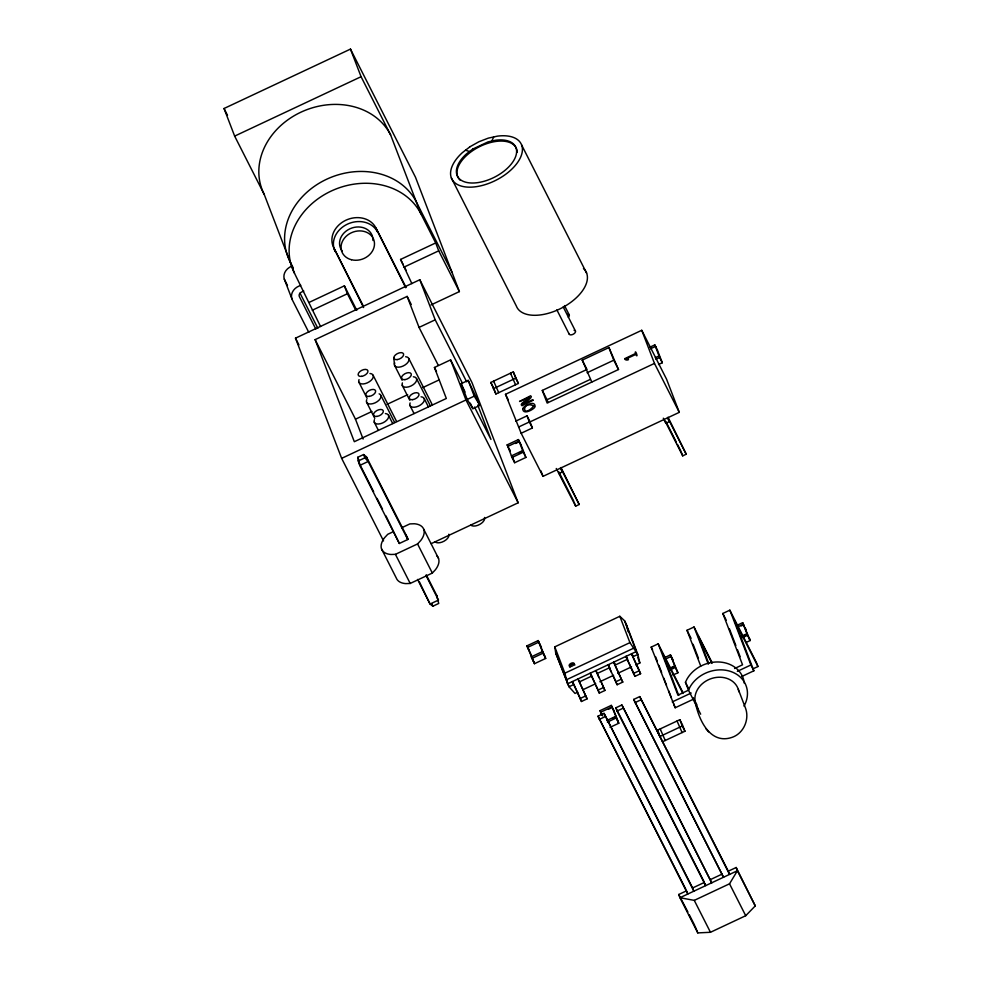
<?xml version="1.0" encoding="UTF-8"?>
<svg xmlns="http://www.w3.org/2000/svg" width="982" height="982" viewBox="0 0 982 982"><rect width="100%" height="100%" fill="white"/><g stroke="black" fill="none" stroke-linecap="round" stroke-linejoin="round"><path stroke-width="1.47" d="M491.847 141.064L493.664 136.964M700.657 714.184L688.48 690.174L685.448 682.281L686.921 679.225A31.08 26.084 -21 0 1 717.94 661.966A31.08 26.084 -21 0 1 743.705 679.937M604.04 713.362L693.857 891.19L692.617 887.961L604.04 713.362L598.001 716.197L687.817 894.025L686.578 890.797L678.709 894.492L679.949 897.72L694.274 900.371L729.528 883.8L737.408 870.727L736.169 867.499L728.3 871.194L729.54 874.422L639.724 696.594L633.685 699.429L723.501 877.257L633.685 699.429M392.248 532.195L387.73 534.306L384.539 537.755A23.31 12.631 -26.9 0 0 390.959 554.486L395.427 554.339L417.559 543.942L420.762 540.493A23.31 12.631 -26.9 0 0 414.343 523.762L409.875 523.909L401.736 527.727M381.581 549.024L396.347 578.14A23.31 12.631 -26.9 0 0 405.738 583.615L410.206 583.455L432.338 573.058L435.529 569.609A23.31 12.631 -26.9 0 0 436.597 555.616M755.256 905.907L737.408 870.727L679.949 897.72L697.797 932.9L710.465 932.286L745.719 915.715L755.256 905.907L736.169 867.499M290.672 266.699L289.555 267.3A11.674 9.795 -21 0 0 284.289 279.097L292.268 299.805L308.765 332.309M320.562 326.527L294.477 273.217L264.195 194.35L234.649 136.105L224.043 108.499L350.476 49.1L415.484 177.226L459.392 291.593L431.037 304.911M234.649 136.105L361.081 76.706L350.476 49.1M300.738 285.246L297.129 287.014A11.674 9.795 -21 0 0 291.863 298.81M303.769 291.028L301.425 292.133A3.879 3.265 -21 0 0 299.4 296.687L315.836 329.105M309.256 302.333L344.375 285.836L356.785 310.3M411.863 283.626L400.57 259.432L435.689 242.935L420.91 213.818L390.627 134.939L361.081 76.706M312.288 310.226L347.407 293.728L344.375 285.836M403.59 267.325L438.721 250.827L435.689 242.935M383.532 540.91L341.65 458.361L295.496 338.164L419.817 279.747L471.998 382.599L518.152 502.796L431.123 543.684M462.215 382.808L450.591 359.878L434.437 367.477L446.331 398.471L354.318 441.704L315.124 339.637L407.137 296.404L411.249 304.506M438.205 365.157L419.044 327.411L435.198 319.813L419.817 279.747M363.107 439.04L355.484 419.191L371.969 411.458M387.08 404.351L407.677 394.678M422.788 387.583L439.261 379.838M461.159 383.68L468.181 380.378L479.903 405.382L472.882 408.684L467.223 399.453L461.159 383.68L465.063 392.014M490.828 382.44L513.304 371.883L518.386 383.434L495.91 393.991L490.828 382.44L493.492 387.681M341.65 458.361L465.971 399.956L450.591 359.878M467.223 399.453L474.245 396.151L479.903 405.382M493.259 388.749L515.734 378.193L513.304 371.883M405.959 534.773L407.776 539.511L399.343 543.476L359.756 465.431L357.693 457.317L363.598 454.543L366.36 456.74L407.972 538.75M366.36 456.74L368.176 461.466L359.756 465.431L358.97 460.632L364.874 457.858L368.176 461.466L407.776 539.511M505.485 394.31L641.749 330.296L666.569 379.212L679.286 412.342L543.021 476.356L521.16 433.258L505.485 394.31L508.234 399.748M582.24 360.112L608.926 347.579L618.5 369.514L547.146 403.037L542.297 390.419L586.966 369.441L582.24 360.112L591.815 382.059M587.089 372.73L613.775 360.198L608.926 347.579M649.814 347.235L654.81 344.891L657.461 350.132M650.415 348.819L655.411 346.462L655.706 347.051L655.252 345.86M548.103 402.546L547.023 399.735L590.342 379.383M515.783 421.131L527.015 415.852L529.973 421.671L518.729 426.949M655.301 357.693L659.045 355.926L659.794 357.693M655.902 359.265L659.646 357.509L654.81 344.891M521.16 433.258L532.391 427.98L529.445 422.162L654.466 363.414L641.749 330.296M658.566 364.506L662.31 362.751L657.314 349.948M512.162 457.661L507.166 444.858L518.41 439.58L521.061 444.821M507.78 446.429L519.012 441.151L519.306 441.74L515.562 443.496M519.196 452.96L522.94 451.204L522.645 450.615L511.413 455.893L511.708 456.483M525.91 457.44L523.259 452.199L512.015 457.477L514.678 462.718L525.91 457.44L520.926 444.625M558.844 473.57L562.355 471.925L561.446 469.556L579.184 504.502L575.661 506.147L556.266 468.488M663.316 418.197L665.894 423.279L669.405 421.622L668.497 419.265L686.222 454.2L682.711 455.857L665.661 422.26M417.583 579.429L430.067 604.04L432.841 606.225L438.733 603.451L436.683 595.35L426.274 574.838M526.953 645.849L538.185 640.571L545.697 658.431L534.453 663.709L526.953 645.849L528.942 649.777M577.772 692.126L575.01 693.427L569.008 686.762L555.726 653.079L554.781 646.856L619.826 616.291L624.552 620.747L626.037 623.656L637.846 654.417L639.847 662.973L635.71 664.912M531.802 658.468L543.034 653.19L538.185 640.571M624.552 620.747L636.373 651.508L567.535 683.84L564.883 673.186L629.928 642.633L637.846 654.417L633.28 656.565L631.807 653.644M566.651 679.667L633.599 648.218M694.151 698.853L675.186 707.764L651.176 647.126L658.198 643.824L682.748 692.212M700.731 666.029L686.995 630.297L694.029 626.995L711.754 661.942M734.597 668.533L742.539 664.802L722.826 613.468L729.847 610.166L756.435 662.58L757.957 666.52L753.268 668.717M587.089 698.853L578.005 678.93L587.089 698.853L581.467 701.492L572.383 681.569L573.856 684.479L569.008 686.762L555.726 653.079M579.478 681.839L591.704 676.095L590.219 673.186L599.315 693.12L604.924 690.469L601.573 682.674M604.924 690.469L597.314 673.456L609.822 667.588M583.296 689.536L595.706 683.705M599.842 681.766L613.64 675.285M617.776 673.333L631.573 666.852M664.2 657.805L670.436 654.871L673.1 660.113M579.994 698.583L585.616 695.943M597.829 690.199L603.451 687.56M615.677 681.815L621.299 679.176L613.676 662.163L622.772 682.097L617.15 684.736L608.067 664.802L611.135 671.884M637.772 666.999L640.608 673.713L634.998 676.352L633.513 673.443L639.135 670.792L631.524 653.779L637.563 666.974M664.802 659.388L671.05 656.455M736.439 625.608L742.674 622.674L750.187 640.534L746.443 642.289M737.04 627.179L743.288 624.245L743.583 624.834L741.079 626M669.687 668.263L674.683 665.919L674.978 666.496L671.234 668.251M741.926 636.066L746.921 633.709L747.216 634.298L743.472 636.054M670.289 669.834L675.285 667.49L677.948 672.731L672.952 675.076M742.527 637.637L747.523 635.293L750.187 640.534M601.696 714.945L600.051 710.661L611.283 705.383L613.946 710.624M600.653 712.232L611.896 706.954L612.191 707.543M608.435 709.299L610.939 708.132M704.831 883.493L705.665 885.641L617.077 711.042L615.837 707.813L621.876 704.978L711.704 882.806L621.876 704.978M599.241 719.425L605.28 716.59M617.077 711.042L623.116 708.206M634.924 702.658L640.964 699.822M606.79 720.53L615.53 716.418L615.824 717.007L613.32 718.173M607.392 722.101L616.131 718.002L618.795 723.243L610.055 727.343M672.228 701.934L691.193 693.034M737.347 671.344L750.899 664.974L729.847 610.166M741.656 676.537L753.857 670.804L734.315 619.924L757.957 666.52M679.839 719.696L682.269 726.005L659.794 736.561L657.363 730.252L679.839 719.696L682.502 724.937L684.933 731.246L662.445 741.803M692.617 887.961L704.413 882.413L642.13 759.651M710.452 879.577L722.261 874.029M465.566 150.172L469.494 151.559M695.661 703.91C699.233 720.727 710.526 744.589 731.799 737.445C743.509 733.652 749.732 719.561 745.522 708.169L738.292 689.339M705.923 728.693L707.04 730.031M707.531 730.608L708.599 731.885M678.709 894.492L687.916 912.02M659.646 357.509L662.31 362.751M654.466 363.414L679.286 412.342M668.042 417.215L686.222 454.2M667.465 417.816L669.405 421.622M665.894 421.56L676.119 441.716M677.482 444.404L680.894 451.119M521.614 144.955L586.61 273.082M613.775 360.198L618.5 369.514M745.939 629.487L745.191 627.731M749.585 638.951L749.278 638.374L749.732 639.552M750.899 664.974L753.857 670.804M722.826 613.468L726.238 620.182M564.515 305.586L569.29 315.001M563.189 306.9L575.464 331.094M556.868 309.87L569.143 334.064M711.999 663.39L698.497 636.766L708.722 663.378M686.995 630.297L691.095 638.361M451.364 177.963L516.372 306.089A38.85 21.039 -26.9 0 0 563.582 306.985A38.85 21.039 -26.9 0 0 583.455 268.54M542.297 390.419L547.023 399.735M685.448 682.281L688.775 688.836M693.28 697.723L697.048 705.137M670.89 655.853L677.948 672.731M682.932 693.525L662.666 653.595L678.734 695.403M515.734 378.193L518.386 383.434M560.992 467.506L579.184 504.502M560.427 468.107L562.355 471.925M651.176 647.126L652.539 649.814M510.8 373.786L510.493 373.209L515.575 384.76M558.844 471.851L573.844 501.409M451.83 271.867L416.368 201.985A69.918 58.687 -21 0 0 326.564 179.276A69.918 58.687 -21 0 0 289.935 261.384L293.348 268.111M682.269 726.005L684.933 731.246M438.721 250.827L459.392 291.593M682.122 732.56L677.04 721.009M493.934 381.703L493.639 381.126L498.721 392.677M639.135 670.792L640.608 673.713M626.185 656.283L627.658 659.204L615.444 664.937L613.959 662.028M660.469 729.516L660.174 728.939L665.256 740.489M657.363 730.252L659.364 734.18M639.724 696.594L728.3 871.194M507.166 444.858L509.83 450.1M729.528 883.8L745.719 915.715M621.299 679.176L622.772 682.097M435.198 319.813L466.671 381.838M608.349 664.667L609.331 666.606M400.57 259.432L403.32 264.87M404.707 267.583L406.082 270.308M474.527 407.076L490.951 439.433L477.755 405.1M465.971 399.956L518.152 502.796M363.598 307.55L333.671 247.587A23.31 19.566 -21 0 1 345.885 220.226A23.31 19.566 -21 0 1 375.811 227.787L405.996 287.284M375.811 227.787L405.75 287.751M615.837 707.813L640.755 756.913M597.314 673.456L595.841 670.546L598.922 677.617M618.341 722.261L611.283 705.383M434.437 367.477L436.487 371.515M600.051 710.661L602.702 715.903M694.274 900.371L710.465 932.286M598.001 716.197L620.145 759.847M621.52 762.572L685.89 889.434M408.856 358.59L432.215 404.633M689.29 914.745L694.814 925.633M416.552 378.622L430.288 405.713M424.249 398.655L428.373 406.781M541.45 647.384L538.799 642.142L527.555 647.42L529.924 652.085M545.096 656.848L542.432 651.606L531.188 656.897L533.852 662.138M543.034 653.19L545.697 658.431M394.531 365.316L402.092 380.218M333.671 247.587L363.168 305.721M402.227 385.361L409.776 400.251M409.911 405.394L414.036 413.52M347.407 293.728L355.68 310.03M373.172 375.357L396.544 421.401M380.869 395.39L394.617 422.481M388.565 415.423L392.69 423.549M224.043 108.499L227.505 115.311M358.847 382.084L367.096 398.336M366.544 402.117L374.78 418.369M374.228 422.15L378.352 430.276M423.721 529.224L438.5 558.341M300.038 293.176L317.861 328.283M315.124 339.637L355.484 419.191M287.456 285.504L284.289 279.097M417.559 543.942L432.338 573.058M426.016 575.464L438.5 600.076L430.067 604.04L419.24 581.528M357.939 460.693L373.639 491.651M377.051 498.377L382.514 509.142M385.926 515.869L399.343 543.476M295.496 338.164L298.921 344.928M395.427 554.339L410.206 583.455M629.364 663.857L633.942 673.64M595.387 684.135L591.704 676.095M628.799 662.69L628.185 661.377M613.787 676.929L617.15 684.736M595.951 685.313L596.467 686.406M470.268 403.136L472.882 408.684M578.889 695.33L573.856 684.479M596.725 686.946L597.461 688.554M579.135 695.882L579.846 697.441M597.682 689.069L599.315 693.12M580.055 697.92L581.467 701.492M695.317 926.836L697.797 932.9M627.989 660.911L625.902 656.418L633.513 673.443M634.09 674.02L634.998 676.352M681.348 452.309L682.711 455.857M742.674 622.674L747.67 635.477M664.986 420.91L665.894 423.279M729.43 628.811L735.862 645.53M737.457 649.716L740.133 656.688M694.029 626.995L708.292 664.163M693.083 644.266L698.46 658.271M670.436 654.871L675.432 667.674M658.198 643.824L677.911 695.158L688.505 690.186L689.953 687.118A31.08 26.084 -21 0 1 731.062 671.59A31.08 26.084 -21 0 1 744.012 706.132M655.645 656.897L657.277 661.132M658.897 665.366L661.623 672.437M663.783 678.083L666.496 685.154M668.668 690.8L671.381 697.871M673.554 703.529L675.186 707.764M637.649 657.265L639.847 662.973M619.826 616.291L629.928 642.633M574.298 502.6L575.661 506.147M530.452 422.935L532.391 427.98M527.015 415.852L529.445 422.162M540.898 470.832L543.021 476.356M518.41 439.58L523.394 452.383M493.971 388.946L495.91 393.991M613.799 710.44L618.795 723.243M509.683 449.903L510.137 451.094M512.506 457.084L514.678 462.718M468.181 380.378L474.245 396.151M554.781 646.856L564.883 673.186M407.137 296.404L419.044 327.411M530.219 652.662L534.453 663.709M431.982 604.016L432.841 606.225M363.598 454.543L364.874 457.858M357.693 457.317L358.97 460.632M626.037 623.656L628.185 631.757M436.683 595.35L437.076 597.743M393.831 357.608L394.371 364.162M570.002 667.33A2.75 1.485 -26.9 0 1 571.733 664.446A2.75 1.485 -26.9 0 1 574.814 665.084M264.195 194.35A69.918 58.687 -21 0 1 300.823 112.23A69.918 58.687 -21 0 1 390.627 134.939M294.477 273.217A69.918 58.687 -21 0 1 331.106 191.097A69.918 58.687 -21 0 1 420.91 213.818M335.181 251.539A23.31 19.566 -21 0 1 347.395 224.166A23.31 19.566 -21 0 1 377.333 231.74M372.816 237.951A17.05 14.3 -21 0 1 372.964 240.48M342.202 250.987A17.05 14.3 -21 0 1 349.776 228.855A17.05 14.3 -21 0 1 372.559 236.723M460.276 180.271A32.578 17.651 -26.9 0 1 479.768 146.551A32.578 17.651 -26.9 0 1 517.207 152.284M567.878 314.179A3.498 1.89 -26.9 0 1 568.296 317.272M575.182 330.676A3.498 1.89 -26.9 0 1 572.985 334.346A3.498 1.89 -26.9 0 1 569.081 333.549M574.065 330.271A3.498 1.89 -26.9 0 1 574.703 330.394M448.835 534.233A7.93 4.296 -26.9 0 1 444.134 541.143A7.93 4.296 -26.9 0 1 435.149 541.892M484.519 517.465A7.93 4.296 -26.9 0 1 479.817 524.376A7.93 4.296 -26.9 0 1 470.832 525.125M369.981 373.491A7.93 4.296 -26.9 0 1 372.497 378.733A7.93 4.296 -26.9 0 1 363.168 383.95A7.93 4.296 -26.9 0 1 359.031 379.629M405.664 356.736A7.93 4.296 -26.9 0 1 408.181 361.965A7.93 4.296 -26.9 0 1 398.852 367.182A7.93 4.296 -26.9 0 1 394.715 362.861M385.374 413.557A7.93 4.296 -26.9 0 1 387.878 418.798A7.93 4.296 -26.9 0 1 378.549 424.015A7.93 4.296 -26.9 0 1 374.424 419.695M421.057 396.802A7.93 4.296 -26.9 0 1 423.561 402.031A7.93 4.296 -26.9 0 1 414.232 407.248A7.93 4.296 -26.9 0 1 410.108 402.927M379.138 393.831A7.93 4.296 -26.9 0 1 375.247 402.78A7.93 4.296 -26.9 0 1 366.728 399.662M413.361 376.769A7.93 4.296 -26.9 0 1 415.865 381.998A7.93 4.296 -26.9 0 1 406.548 387.215A7.93 4.296 -26.9 0 1 402.411 382.894M697.895 708.317A22.525 18.904 -21 0 1 709.765 679.151A22.525 18.904 -21 0 1 738.869 691.758M743.975 681.042A31.08 26.084 -21 0 1 744.319 683.312M624.736 358.663C624.859 361.315 631.794 359.522 626.639 358.725L635.636 354.502C639.11 359.67 634.716 347.579 635.293 353.618L624.736 358.663M533.128 400.251L522.019 405.726C518.545 403.897 527.616 399.784 529.445 397.342L519.552 401.466L530.599 395.771C534.036 397.379 524.413 402.068 522.755 404.351L532.6 399.711L533.128 400.251M522.719 408.966C523.087 414.711 531.066 410.586 533.619 408.475A4.505 2.443 -26.9 0 0 535.153 406.315C534.809 400.546 526.794 404.682 524.241 406.806A4.566 2.48 -26.9 0 0 522.719 408.966M533.791 406.008C521.209 420.05 521.958 399.797 533.791 406.008M470.083 146.686L462.375 152.64A38.85 21.039 -26.9 0 0 464.449 186.776A38.85 21.039 -26.9 0 0 518.263 161.49A38.85 21.039 -26.9 0 0 497.493 136.13L488.263 138.143L478.921 141.739L470.083 146.686M472.735 149.068L466.266 154.064A32.578 17.651 -26.9 0 0 468.009 182.689A32.578 17.651 -26.9 0 0 513.132 161.49A32.578 17.651 -26.9 0 0 495.714 140.217L487.98 141.911L472.735 149.068M570.898 666.471A2.75 1.485 -26.9 0 0 574.163 663.513A2.75 1.485 -26.9 0 0 569.965 664.053A2.75 1.485 -26.9 0 0 570.898 666.471M351.458 259.739A17.05 14.3 -21 0 0 374.338 241.891A17.05 14.3 -21 0 0 347.518 235.115A17.05 14.3 -21 0 0 351.458 259.739M397.231 359.596A5.315 2.872 -26.9 0 0 403.541 353.876A5.315 2.872 -26.9 0 0 395.439 354.932A5.315 2.872 -26.9 0 0 397.231 359.596M361.548 376.364A5.315 2.872 -26.9 0 0 367.857 370.644A5.315 2.872 -26.9 0 0 359.756 371.687A5.315 2.872 -26.9 0 0 361.548 376.364M412.624 399.662A5.315 2.872 -26.9 0 0 418.921 393.942A5.315 2.872 -26.9 0 0 410.832 394.997A5.315 2.872 -26.9 0 0 412.624 399.662M376.941 416.429A5.315 2.872 -26.9 0 0 383.238 410.709A5.315 2.872 -26.9 0 0 375.149 411.753A5.315 2.872 -26.9 0 0 376.941 416.429M404.928 379.629A5.315 2.872 -26.9 0 0 411.237 373.909A5.315 2.872 -26.9 0 0 403.136 374.964A5.315 2.872 -26.9 0 0 404.928 379.629M369.244 396.397A5.315 2.872 -26.9 0 0 375.554 390.676A5.315 2.872 -26.9 0 0 367.452 391.72A5.315 2.872 -26.9 0 0 369.244 396.397"/></g></svg>
